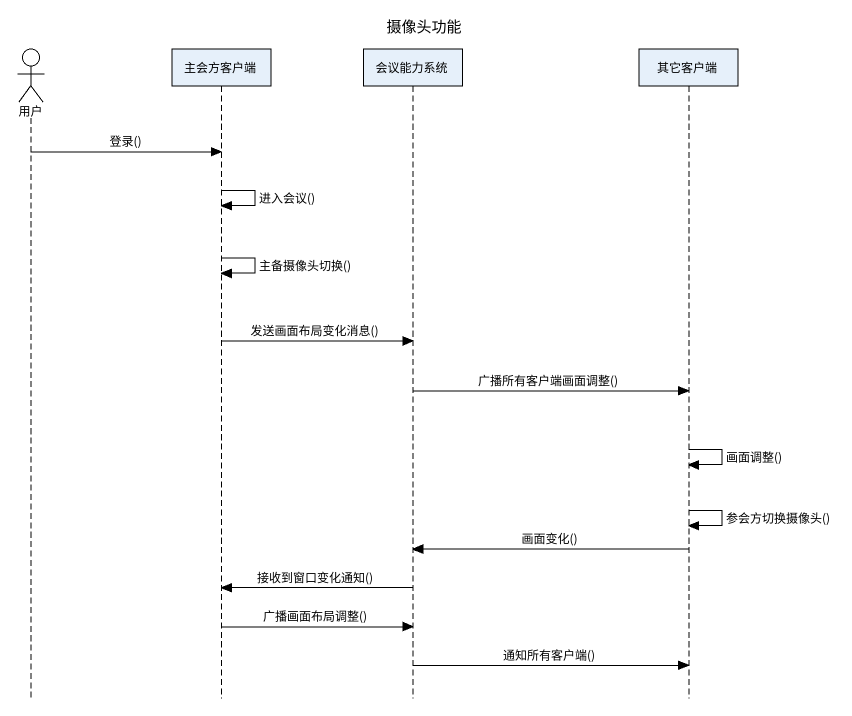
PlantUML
@startuml
title 摄像头功能
hide footbox
actor 用户
participant 主会方客户端
participant 会议能力系统
participant 其它客户端

用户 -> 主会方客户端 : 登录()
主会方客户端 -> 主会方客户端 : 进入会议()
主会方客户端 -> 主会方客户端 : 主备摄像头切换()
主会方客户端 -> 会议能力系统 : 发送画面布局变化消息()
会议能力系统 -> 其它客户端 : 广播所有客户端画面调整()
其它客户端 -> 其它客户端 : 画面调整()
其它客户端 -> 其它客户端 : 参会方切换摄像头()
其它客户端 -> 会议能力系统 : 画面变化()
会议能力系统 -> 主会方客户端 : 接收到窗口变化通知()
主会方客户端 -> 会议能力系统 : 广播画面布局调整()
会议能力系统 -> 其它客户端 : 通知所有客户端()
@enduml
